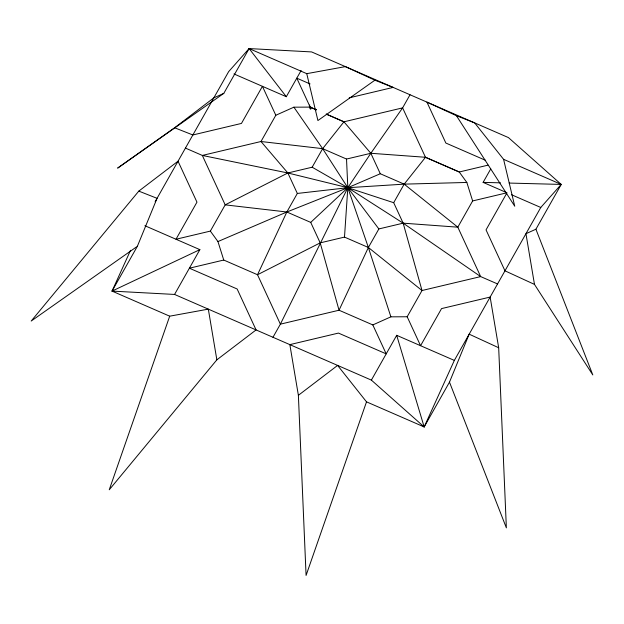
<?xml version="1.0" encoding="UTF-8"?>
<svg xmlns="http://www.w3.org/2000/svg" width="624" height="624" viewBox="0 0 624 624"><rect width="100%" height="100%" fill="white"/><g stroke="black" fill="none" stroke-linecap="round" stroke-linejoin="round"><path stroke-width="0.94" d="M497.554 283.943L480.675 276.596L422.011 290.519L368.371 247.486L344.495 237.097L347.825 187.707L346.523 159.05L322.647 148.66L260.988 141.508L202.324 155.438L185.445 148.091M216.856 359.83L208.322 309.137L169.697 316.181L109.255 489.762L216.856 359.83L256.082 329.924L237.143 288.99L189.384 268.203L223.751 260.044L257.517 274.739L280.379 324.16L272.969 337.28M298.381 395.312L337.607 365.414L366.514 401.848L306.08 575.429L298.381 395.312L289.848 344.627L338.45 333.083L386.209 353.87L372.817 324.925L339.043 310.222L280.379 324.16L347.825 187.707L370.828 153.278L402.613 107.874L410.03 94.754M137.366 246.301L157.053 198.315L138.801 191.116L31.2 321.04L137.366 246.301L112.047 291.096L169.697 316.181M449.483 382.145L469.17 334.168L498.677 347.747L506.368 527.865L449.483 382.145L424.164 426.941L366.514 401.848M155.142 201.708L228.657 71.627L249.116 48.571L311.618 51.925L508.443 137.592L561.226 184.423L540.774 207.472L454.342 360.407L424.164 426.941L371.374 380.11L174.556 294.442L112.047 291.096L130.556 250.286M223.798 93.366L213.829 97.867L174.603 127.764L117.632 168.113L223.798 93.366L249.116 48.571L306.758 73.663L345.392 66.62L374.891 80.2L393.143 87.407L349.222 97.835M174.556 294.442L199.875 249.647L144.885 225.716M138.801 191.116L178.027 161.21L196.966 202.145L175.991 239.257L210.358 231.098L225.186 204.859L287.859 172.981L312.164 167.209L347.825 187.707L403.159 223.166L480.675 276.596L457.813 227.175L472.641 200.936L466.838 182.45L459.248 171.99L425.482 157.279L370.828 153.278L346.523 159.05M310.058 83.936L296.79 78.164L310.183 107.11L316.407 109.816L310.183 107.11L293.896 107.18L275.816 115.268L260.988 141.508L287.859 172.981L297.328 193.448L286.845 212.004L257.517 274.739L320.198 242.869L344.495 237.097M233.977 73.944L286.307 96.712L301.111 70.52M312.164 167.209L322.647 148.66L343.949 121.805L402.613 107.874L425.482 157.279L459.248 171.99L488.038 165.149M457.813 227.175L403.159 223.166L378.862 228.938L368.371 247.486L339.043 310.222L320.198 242.869L310.721 222.394L286.845 212.004L225.186 204.859L202.324 155.438L287.859 172.981L347.825 187.707L393.689 202.699L403.159 223.166L422.011 290.519L407.176 316.766L420.568 345.712L441.542 308.599L490.144 297.063L498.677 347.747M393.689 202.699L404.173 184.142L425.482 157.295M371.374 380.11L396.692 335.314L454.342 360.407M506.181 192.418L483.124 182.38L490.768 168.862M507.008 192.777L486.034 229.882L504.972 270.824L534.479 284.404L592.8 374.93L535.915 229.219L561.226 184.423L503.584 159.331L474.669 122.889L456.417 115.69L426.917 102.102L445.856 143.044L485.651 160.368M310.721 222.394L347.825 187.707L380.297 173.745L404.173 184.142L457.813 227.175M374.891 80.2L317.92 120.549L306.758 73.663M112.047 291.096L199.875 249.647M535.915 229.219L525.946 233.711L534.479 284.404M372.817 324.925L390.889 316.836L407.176 316.766M210.358 231.098L217.948 241.558L286.845 212.004L347.825 187.707L404.173 184.142L466.838 182.45M472.641 200.936L506.072 192.995M297.328 193.448L347.825 187.707L378.862 228.938M483.124 182.38L500.479 182.84M509.161 183.066L561.226 184.423M174.603 127.764L192.855 134.971L241.457 123.427L262.423 86.323L275.816 115.268M343.957 121.797L326.18 114.067L343.949 121.805L370.828 153.278L380.297 173.745M511.508 194.735L540.774 207.472M249.116 48.571L286.307 96.712M293.896 107.18L322.647 148.66L347.825 187.707L368.371 247.486L390.889 316.836M456.417 115.69L514.745 206.216L503.584 159.331M217.948 241.558L223.751 260.044M396.692 335.314L424.164 426.941M310.822 106.954A2.083 0.655 76.6 0 1 310.635 109.138A2.083 0.655 76.6 0 1 309.504 107.071A2.083 0.655 76.6 0 1 309.793 105.082"/></g></svg>
